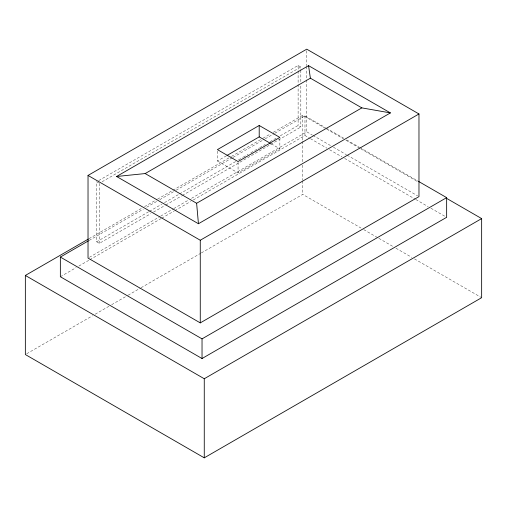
<?xml version="1.0" encoding="UTF-8"?>
<svg xmlns="http://www.w3.org/2000/svg" width="507" height="507" viewBox="0 0 507 507"><rect width="100%" height="100%" fill="white"/><g stroke="black" fill="none" stroke-linecap="round" stroke-linejoin="round"><path stroke-width="0.38" stroke-dasharray="2.54 1.9" d="M98.7 180.581L298.11 65.454L300.828 67.019L300.828 69.389M102.11 181.753L300.828 67.019M217.408 151.137L217.408 161.004L226.318 155.864M89.048 238.67L141.783 208.225M144.52 206.641L156.853 199.524M157.538 199.131L230.818 156.815M231.503 156.422L262.322 138.626M263.006 138.234L270.542 133.886M273.279 132.302L302.736 115.298L326.039 128.753M89.131 240.451L143.259 209.201M146.688 207.224L156.967 201.285M159.705 199.707L175.466 190.607M176.151 190.207L232.339 157.772M233.024 157.379L264.54 139.178M265.224 138.785L274.135 133.639M274.819 133.246L304.967 115.837L325.5 127.694M98.688 182.945L96.647 181.766L96.647 241.795L148.728 211.73M149.413 211.33L161.746 204.213M164.49 202.629L178.876 194.32M179.56 193.928L235.755 161.486M238.493 159.901L242.606 157.525M243.29 157.132L248.088 154.362M250.832 152.778L259.052 148.031M259.736 147.638L265.218 144.47M270.016 141.7L276.873 137.746M280.295 135.768L298.11 125.483L300.828 127.048L300.828 85.189M96.647 241.795L99.366 243.366L150.763 213.694M153.501 212.11L165.149 205.386M165.833 204.986L181.595 195.892M182.279 195.493L300.828 127.048M89.397 257.296L160.016 216.521M160.7 216.128L173.039 209.004M173.73 208.605L188.813 199.897M191.551 198.313L306.735 131.814L312.211 134.976M217.408 161.004L238.062 172.931L279.858 148.798L279.858 138.931M60.352 276.733L76.113 267.639M78.851 266.055L89.131 260.123M89.815 259.723L161.074 218.58M161.765 218.187L174.097 211.064M174.782 210.671L190.537 201.571M193.281 199.992L304.967 135.508L309.758 138.272M26.719 353.747L92.47 315.791M95.208 314.207L108.91 306.298M111.648 304.713L127.396 295.619M128.087 295.226L140.414 288.109M141.098 287.716L200.683 253.31M201.368 252.917L302.736 194.396L361.003 228.036M326.185 128.087L343.98 138.36M346.718 139.945L359.038 147.055M359.723 147.455L418.586 181.436M326.723 129.152L343.176 138.652M345.92 140.23L360.319 148.545M361.003 148.938L418.586 182.184M312.895 135.369L330.684 145.648M333.422 147.226L346.427 154.736M347.111 155.129L417.603 195.829M310.442 138.671L326.869 148.152M329.607 149.736L341.927 156.847M344.665 158.425L415.163 199.131M415.848 199.524L428.168 206.634M430.906 208.219L446.648 217.307M271.194 143.798L279.858 148.798M363.741 229.62L378.14 237.929M378.824 238.322L393.223 246.636M395.961 248.221L411.728 257.322M414.473 258.906L481.65 297.691M306.735 50.738L306.735 65.695M306.735 66.48L306.735 79.073M306.735 79.865L306.735 131.814M304.967 115.837L304.967 135.508M302.736 115.298L302.736 140.61M302.736 141.402L302.736 161.967M302.736 165.13L302.736 180.156M302.736 180.948L302.736 194.396M300.828 70.181L300.828 82.026M298.11 65.454L298.11 70.194M298.11 70.98L298.11 83.617M298.11 84.409L298.11 125.483M238.062 162.297L238.062 172.931M99.366 183.338L99.366 243.366"/><path stroke-width="0.76" d="M88.028 175.435L306.735 49.166L418.972 113.967L418.972 196.615L200.265 322.889L88.028 258.082L88.028 175.435L200.265 240.236L418.972 113.967M116.597 176.487L308.56 65.656L390.403 112.909L198.44 223.739L116.597 176.487L145.167 173.565L310.379 78.179L361.833 107.883L390.403 112.909M259.204 125.489L217.408 149.616L238.062 161.543L279.858 137.41L259.204 125.489L259.204 136.877L227.003 155.465M446.692 198.414L481.65 218.593L481.65 297.691L204.264 457.834L25.35 354.539L25.35 275.447L88.357 239.063M418.586 181.436L446.648 197.635L446.648 217.307L202.033 358.531L60.352 276.733L60.352 257.068L88.446 240.844M145.167 173.565L196.621 203.269L361.833 107.883M60.352 257.068L202.033 338.866L446.648 197.635M25.35 275.447L204.264 378.742L481.65 218.593M259.204 136.877L270.529 143.418M308.56 65.656L310.379 78.179M196.621 203.269L198.44 223.739M204.264 378.742L204.264 457.834M202.033 338.866L202.033 358.531M200.265 240.236L200.265 322.889"/></g></svg>
